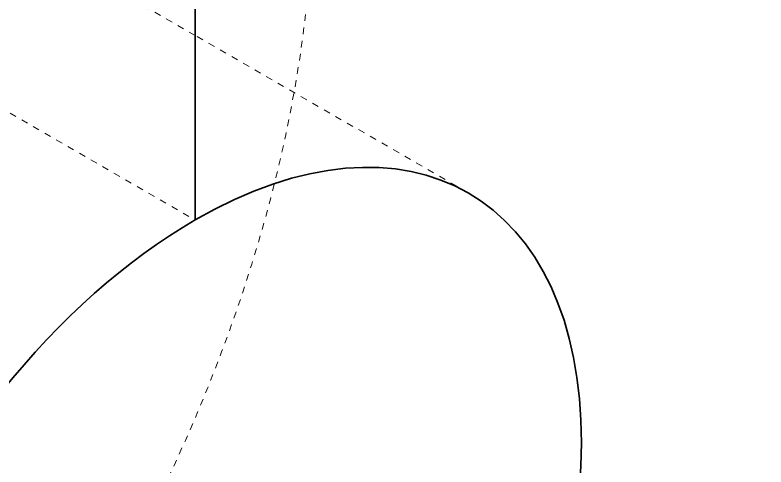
# Model space of a CAD drawing. Header units: millimetres. Extents: x -742 to 742, y -525 to 525.
# Drawn here: x 429.5 to 542.2, y 46 to 113.9 of the extents above; entities that cross this region are included whole.
import ezdxf

# ---------------------------------------------------------------- set-up
doc = ezdxf.new("R2010")
doc.units = ezdxf.units.MM
doc.linetypes.add('虚线', pattern=[2, 1, -1])
doc.layers.get('0').update_dxf_attribs({"lineweight": 35})
doc.layers.add('粗实线层', color=7, linetype='Continuous', lineweight=35)
doc.layers.add('虚线层', color=6, linetype='虚线', lineweight=18)

# ---------------------------------------------------------------- blocks, each defined once
blk = doc.blocks.new('*X14')
blk.add_line((-540.32, -242.55), (-540.32, -302.16))
blk.add_ellipse((-540.32, -369.11), major_axis=(41, 71.01), ratio=0.57735, start_param=0.785397, end_param=3.926992)
at = {"layer": '虚线层', "color": 7}
blk.add_line((-581.94, -278.13), (-540.32, -302.16), dxfattribs=at)
blk = doc.blocks.new('*X15')
blk.add_line((-540.32, -242.55), (-540.32, -302.16))
for major_axis, start_param, end_param in [((-77.5, -134.23), 1.611946, 3.100445), ((41, 71.01), 3.926992, 7.068582)]:
    blk.add_ellipse((-540.32, -369.11), major_axis=major_axis, ratio=0.57735, start_param=start_param, end_param=end_param)
at = {"layer": '虚线层', "color": 7}
for p, q in [((-540.32, -274.42), (-557.92, -264.26)), ((-499.32, -298.09), (-540.32, -274.42)), ((-581.94, -278.13), (-540.32, -302.16))]:
    blk.add_line(p, q, dxfattribs=at)
blk.add_ellipse((-632.24, -316.04), major_axis=(-77.5, -134.23), ratio=0.57735, start_param=1.611946, end_param=3.100445, dxfattribs=at)
blk = doc.blocks.new('*X13')
at = {"color": 0, "linetype": 'ByBlock'}
for name in ['*X15', '*X14']:
    blk.add_blockref(name, (0, 0), dxfattribs=at)

msp = doc.modelspace()

# ---------------------------------------------------------------- block references
at = {"layer": '粗实线层'}
msp.add_blockref('*X13', (996.816, 385.306), dxfattribs=at)

doc.saveas('drawing.dxf')
